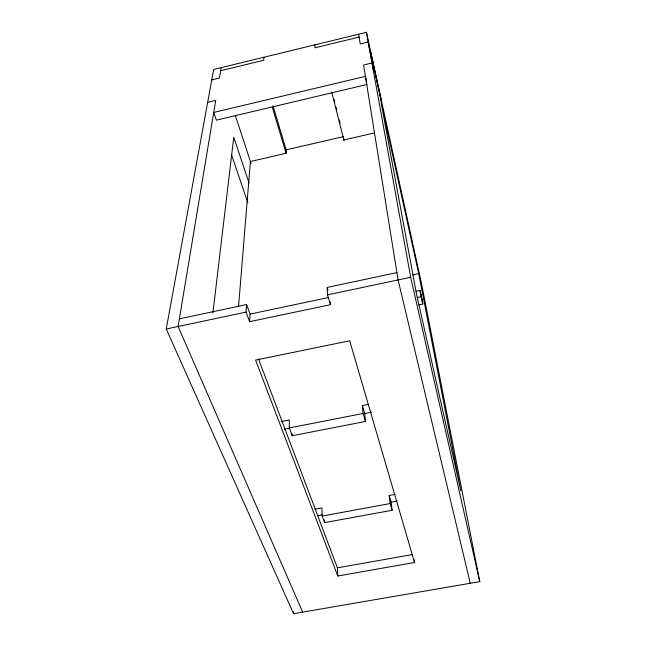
<?xml version="1.0" encoding="UTF-8"?>
<svg xmlns="http://www.w3.org/2000/svg" width="646" height="646" viewBox="0 0 646 646"><rect width="100%" height="100%" fill="white"/><g stroke="black" fill="none" stroke-linecap="round" stroke-linejoin="round"><path stroke-width="0.97" d="M293.567 613.7L166.24 328.992L213.681 69.469L366.435 32.3L421.458 283.287L479.76 581.626L293.567 613.7L293.567 611.681M368.293 404.42L362.374 405.583L364.748 413.537L365.466 421.467L292.186 435.735L292.194 433.732M292.186 435.735L289.279 427.935L289.319 419.957L281.446 421.507M396.919 272.612L327.134 287.438L327.514 294.867L330.453 304.694L249.622 321.684L250.115 314.093L246.578 304.557L179.378 318.833M249.622 321.684L246.053 312.107L246.578 304.557M263.948 57.244L263.738 60.256L220.666 70.713M238.56 306.301L250.422 161.516L286.097 153.296L286.146 149.864L343.519 136.613M212.922 312.777L233.763 137.235L249.041 182.98M221.182 67.644L219.446 78.045L211.775 79.91M359.119 37.08L315.014 47.796L314.86 44.849M207.673 102.343L215.724 100.413L178.102 326.48L302.667 612.133M367.251 84.432L216.362 120.164L213.721 112.452L365.426 76.365L366.645 81.743M374.607 132.89L343.85 139.98L343.688 138.301M412.592 274.873L418.673 273.581L381.132 102.738L416.387 293.518L460.808 490.669L418.673 273.581M166.24 328.992L246.053 312.107M327.514 294.867L410.678 277.279L366.435 32.3M250.115 314.093L328.079 297.628M416.113 291.273L419.989 290.466L420.449 292.38M417.259 297.483L421.176 296.667L419.989 290.466M418.907 304.823L422.807 304.016L420.473 292.501M289.279 427.935L363.068 413.488L362.374 405.583M284.377 429.267L289.271 428.314M364.748 413.537L371.603 412.196M314.99 509.209L321.902 507.934L322.16 516.057L324.615 522.622L392.09 510.275L391.185 502.184L389.183 495.49L395.094 494.392M317.461 515.75L322.37 514.854M391.185 502.184L397.056 501.102M322.16 516.057L390.079 503.573L392.09 510.275M258.505 358.918L337.398 567.85L412.495 554.559M414.538 562.496L349.688 340.781L255.606 360.088L337.777 576.006L414.538 562.496L414.183 559.791M231.656 155.177L247.83 202.723M235.402 115.691L251.084 163.535M422.807 304.016L421.176 296.667M272.273 107.066L286.081 153.247M363.068 413.488L365.466 421.467M273.016 105.823L286.517 151.107M327.401 288.326L327.934 290.102M334.135 99.532L334.878 102.456M336.114 107.325L336.849 110.248M339.32 119.994L340.054 122.918M331.681 91.958L344.076 140.868M470.248 583.265L398.089 279.936L363.609 65.02L371.983 63.017L373.735 70.955L368.196 42.038L360.226 43.968L358.659 34.19M410.678 277.279L479.76 581.626M389.183 495.49L390.079 503.573M330.308 301.884L330.405 303.757M337.398 567.85L337.777 576.006M324.518 519.909L324.615 522.622M420.934 294.972L421.903 299.655L420.934 294.972M380.599 97.546L370.723 52.528L381.511 102.472L380.599 97.546"/></g></svg>
